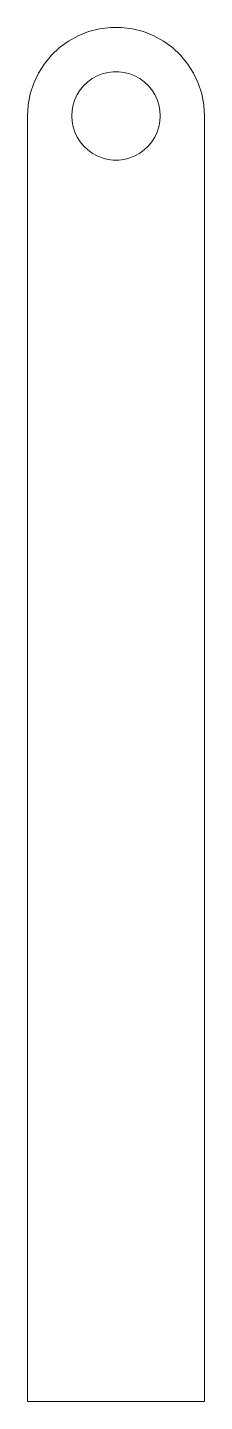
# Model space of a CAD drawing. Header units: millimetres. Extents: x -6.3 to 6.3, y -49.3 to 49.2.
import ezdxf

# ---------------------------------------------------------------- set-up
doc = ezdxf.new("R2010")
doc.units = ezdxf.units.MM
doc.layers.get('0').update_dxf_attribs({"linetype": 'CONTINUOUS', "lineweight": 0})

msp = doc.modelspace()

# ---------------------------------------------------------------- linework, layer by layer
for p, q in [((-4.048, 47.805), (-3.403, 48.274)), ((-3.403, 48.274), (-2.704, 48.658)), ((-2.704, 48.658), (-1.962, 48.952)), ((-1.962, 48.952), (-1.19, 49.15)), ((-1.19, 49.15), (-0.399, 49.25)), ((-0.399, 49.25), (0.399, 49.25)), ((0.399, 49.25), (1.19, 49.15)), ((1.19, 49.15), (1.962, 48.952)), ((1.962, 48.952), (2.704, 48.658)), ((2.704, 48.658), (3.403, 48.274)), ((3.403, 48.274), (4.048, 47.805)), ((-4.629, 47.259), (-4.048, 47.805)), ((4.048, 47.805), (4.629, 47.259)), ((-5.565, 45.972), (-5.137, 46.645)), ((-5.137, 46.645), (-4.629, 47.259)), ((4.629, 47.259), (5.137, 46.645)), ((5.137, 46.645), (5.565, 45.972)), ((-5.904, 45.25), (-5.565, 45.972)), ((-2.314, 45.086), (-2.024, 45.359)), ((-2.024, 45.359), (-1.701, 45.593)), ((-1.701, 45.593), (-1.352, 45.785)), ((-1.352, 45.785), (-0.981, 45.932)), ((-0.981, 45.932), (-0.595, 46.031)), ((-0.595, 46.031), (-0.199, 46.081)), ((-0.199, 46.081), (0.199, 46.081)), ((0.199, 46.081), (0.595, 46.031)), ((0.595, 46.031), (0.981, 45.932)), ((0.981, 45.932), (1.352, 45.785)), ((1.352, 45.785), (1.701, 45.593)), ((1.701, 45.593), (2.024, 45.359)), ((2.024, 45.359), (2.314, 45.086)), ((5.565, 45.972), (5.904, 45.25)), ((-6.3, 43.708), (-6.151, 44.492)), ((-6.151, 44.492), (-5.904, 45.25)), ((-2.952, 44.081), (-2.782, 44.442)), ((-2.782, 44.442), (-2.569, 44.779)), ((-2.569, 44.779), (-2.314, 45.086)), ((2.314, 45.086), (2.569, 44.779)), ((2.569, 44.779), (2.782, 44.442)), ((2.782, 44.442), (2.952, 44.081)), ((5.904, 45.25), (6.151, 44.492)), ((6.151, 44.492), (6.3, 43.708)), ((-6.35, 42.913), (-6.3, 43.708)), ((-3.15, 43.31), (-3.075, 43.702)), ((-3.075, 43.702), (-2.952, 44.081)), ((2.952, 44.081), (3.075, 43.702)), ((3.075, 43.702), (3.15, 43.31)), ((6.3, 43.708), (6.35, 42.913)), ((-6.35, -49.262), (-6.35, 42.913)), ((-3.175, 42.913), (-3.15, 43.31)), ((-3.15, 42.515), (-3.175, 42.913)), ((-3.075, 42.123), (-3.15, 42.515)), ((3.15, 42.515), (3.075, 42.123)), ((3.15, 43.31), (3.175, 42.913)), ((3.175, 42.913), (3.15, 42.515)), ((6.35, 42.913), (6.35, -49.262)), ((-2.952, 41.744), (-3.075, 42.123)), ((-2.782, 41.383), (-2.952, 41.744)), ((-2.569, 41.046), (-2.782, 41.383)), ((2.782, 41.383), (2.569, 41.046)), ((2.952, 41.744), (2.782, 41.383)), ((3.075, 42.123), (2.952, 41.744)), ((-2.314, 40.739), (-2.569, 41.046)), ((-2.024, 40.466), (-2.314, 40.739)), ((-1.701, 40.232), (-2.024, 40.466)), ((2.024, 40.466), (1.701, 40.232)), ((2.314, 40.739), (2.024, 40.466)), ((2.569, 41.046), (2.314, 40.739)), ((-1.352, 40.04), (-1.701, 40.232)), ((-0.981, 39.893), (-1.352, 40.04)), ((-0.595, 39.794), (-0.981, 39.893)), ((-0.199, 39.744), (-0.595, 39.794)), ((0.199, 39.744), (-0.199, 39.744)), ((0.595, 39.794), (0.199, 39.744)), ((0.981, 39.893), (0.595, 39.794)), ((1.352, 40.04), (0.981, 39.893)), ((1.701, 40.232), (1.352, 40.04)), ((6.35, -49.262), (-6.35, -49.262))]:
    msp.add_line(p, q)

doc.saveas('drawing.dxf')
